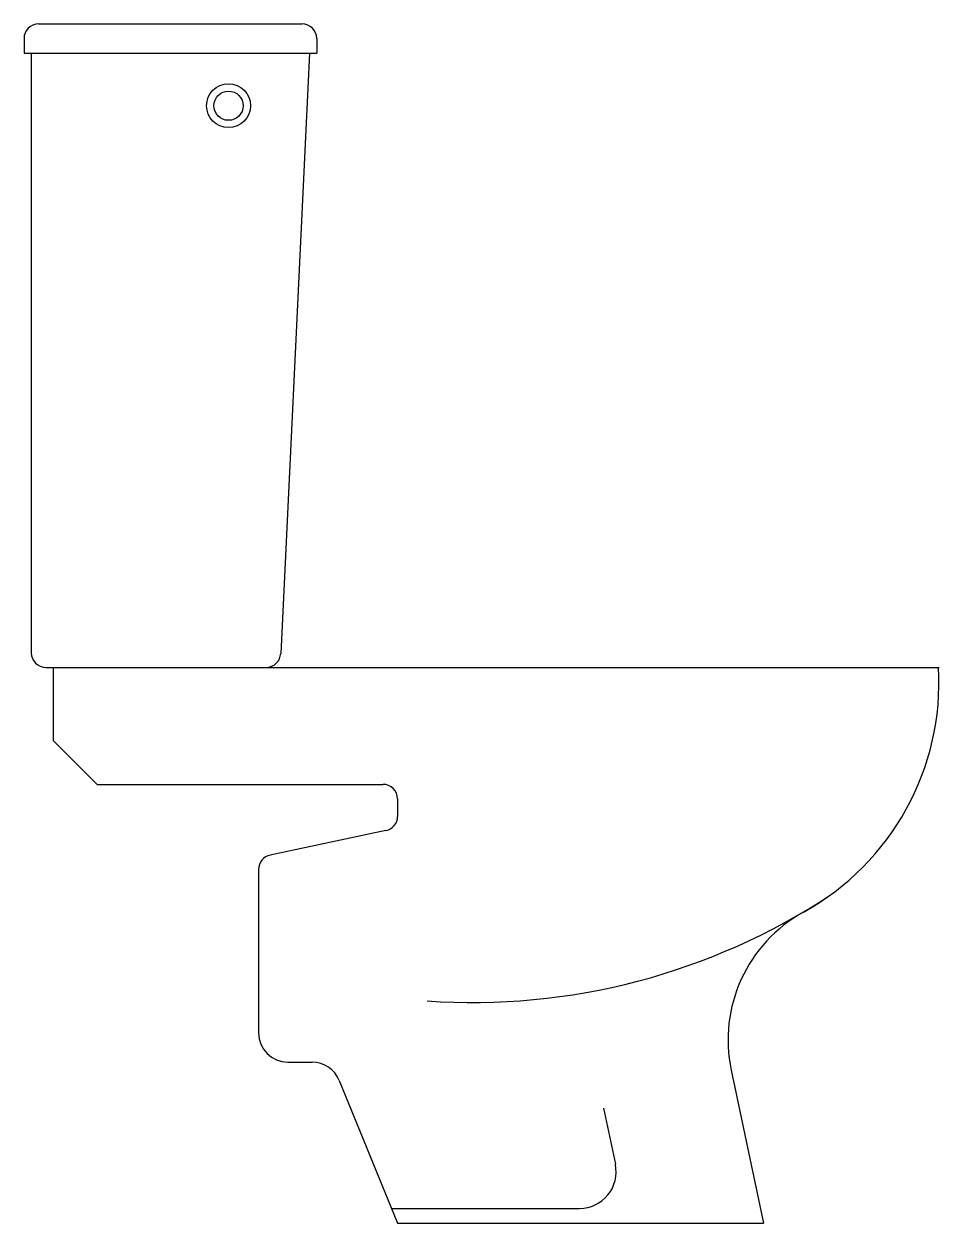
# Model space of a CAD drawing. Extents: x 1818.982 to 1819.607, y 3548.706 to 3549.526.
import ezdxf

# ---------------------------------------------------------------- set-up
doc = ezdxf.new("R2010")
doc.units = 0
doc.layers.get('0').update_dxf_attribs({"linetype": 'CONTINUOUS'})

msp = doc.modelspace()

# ---------------------------------------------------------------- linework, layer by layer
at = {"color": 0}
for p, q in [((1818.99153, 3549.52646), (1819.17153, 3549.52646)), ((1818.98153, 3549.51646), (1818.98153, 3549.50646)), ((1819.18153, 3549.51646), (1819.18153, 3549.50646)), ((1818.98153, 3549.50646), (1819.18153, 3549.50646)), ((1818.98653, 3549.50646), (1818.98653, 3549.09646)), ((1819.17653, 3549.50646), (1819.15698, 3549.09598)), ((1818.99653, 3549.08646), (1819.60681, 3549.08646)), ((1819.00153, 3549.08646), (1819.00153, 3549.03646)), ((1819.00153, 3549.03646), (1819.03153, 3549.00646)), ((1819.03153, 3549.00646), (1819.22681, 3549.00646)), ((1819.23681, 3548.99646), (1819.23681, 3548.98457)), ((1819.22887, 3548.97479), (1819.14975, 3548.95813)), ((1819.14181, 3548.94835), (1819.14181, 3548.83646)), ((1819.16181, 3548.81646), (1819.17838, 3548.81646)), ((1819.46479, 3548.81102), (1819.48681, 3548.70646)), ((1819.19689, 3548.80403), (1819.23681, 3548.70646)), ((1819.37758, 3548.78496), (1819.38566, 3548.74661)), ((1819.23271, 3548.71646), (1819.36119, 3548.71646)), ((1819.23681, 3548.70646), (1819.48681, 3548.70646))]:
    msp.add_line(p, q, dxfattribs=at)
for radius in [0.015, 0.01]:
    msp.add_circle((1819.12129, 3549.47057), radius, dxfattribs=at)
for centre, radius, start, end in [((1818.99153, 3549.51646), 0.01, 90, 180), ((1819.17153, 3549.51646), 0.01, 0, 90), ((1818.99653, 3549.09646), 0.01, 180, 270), ((1819.14699, 3549.09646), 0.01, 270, 357.27369), ((1819.42681, 3549.07646), 0.18, 299.02245, 3.18474), ((1819.22681, 3548.99646), 0.01, 0, 90), ((1819.22681, 3548.98457), 0.01, 281.88866, 0), ((1819.15181, 3548.94835), 0.01, 101.88866, 180), ((1819.28802, 3549.3006), 0.44334, 265.98843, 303.5033), ((1819.56265, 3548.83162), 0.1, 119.02245, 191.88866), ((1819.16181, 3548.83646), 0.02, 180, 270), ((1819.17838, 3548.79646), 0.02, 22.24902, 90), ((1819.36119, 3548.74146), 0.025, 270, 11.88866)]:
    msp.add_arc(centre, radius, start, end, dxfattribs=at)

doc.saveas('drawing.dxf')
